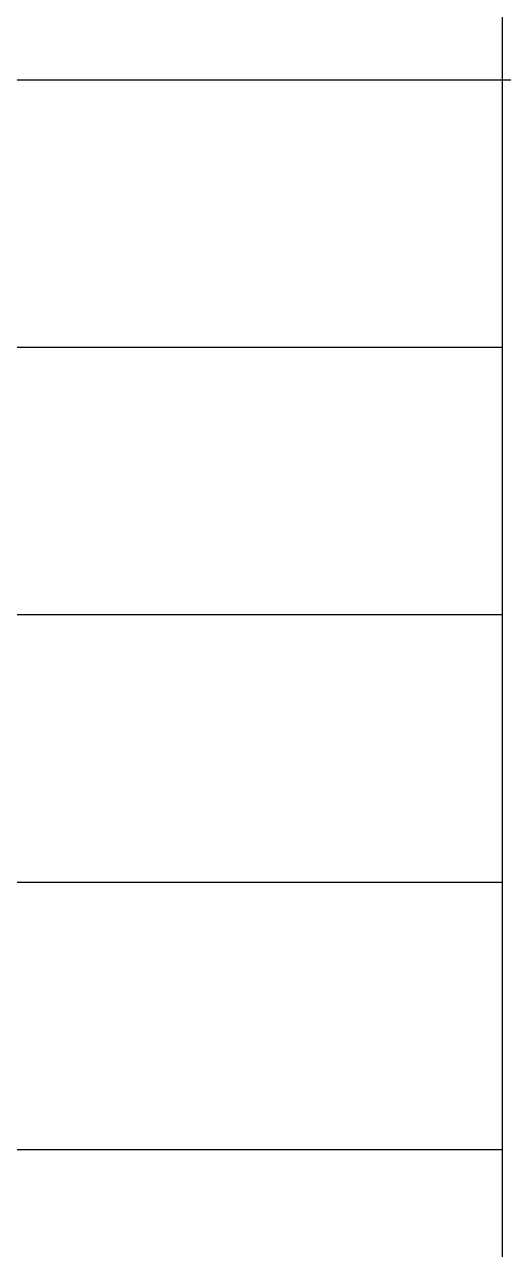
# Model space of a CAD drawing. Header units: millimetres. Extents: x 806395 to 1617731, y -246149 to 193681.
# Drawn here: x 1603740 to 1604674, y -213223 to -210830 of the extents above; entities that cross this region are included whole.
import ezdxf

# ---------------------------------------------------------------- set-up
doc = ezdxf.new("R2010")
doc.units = ezdxf.units.MM

# ---------------------------------------------------------------- blocks, each defined once
blk = doc.blocks.new('vververvg')
at = {"lineweight": 25, "ltscale": 15}
for p, q in [((1604673.8, -44360.9), (1604673.8, -50106.1)), ((1597890.3, -46968.9), (1604673.8, -46968.9)), ((1604673.8, -46968.9), (1617211.2, -46968.9)), ((1597890.3, -47491.3), (1604673.8, -47491.3)), ((1597890.3, -48013.7), (1604673.8, -48013.7)), ((1597890.3, -48536.2), (1604673.8, -48536.2)), ((1597890.3, -49058.6), (1604673.8, -49058.6))]:
    blk.add_line(p, q, dxfattribs=at)

msp = doc.modelspace()

# ---------------------------------------------------------------- block references
at = {"xscale": 0.9998965338851526, "yscale": 0.9998965338851526, "zscale": 0.9998965338851526}
msp.add_blockref('vververvg', (164.32, -163973.739), dxfattribs=at)

doc.saveas('drawing.dxf')
